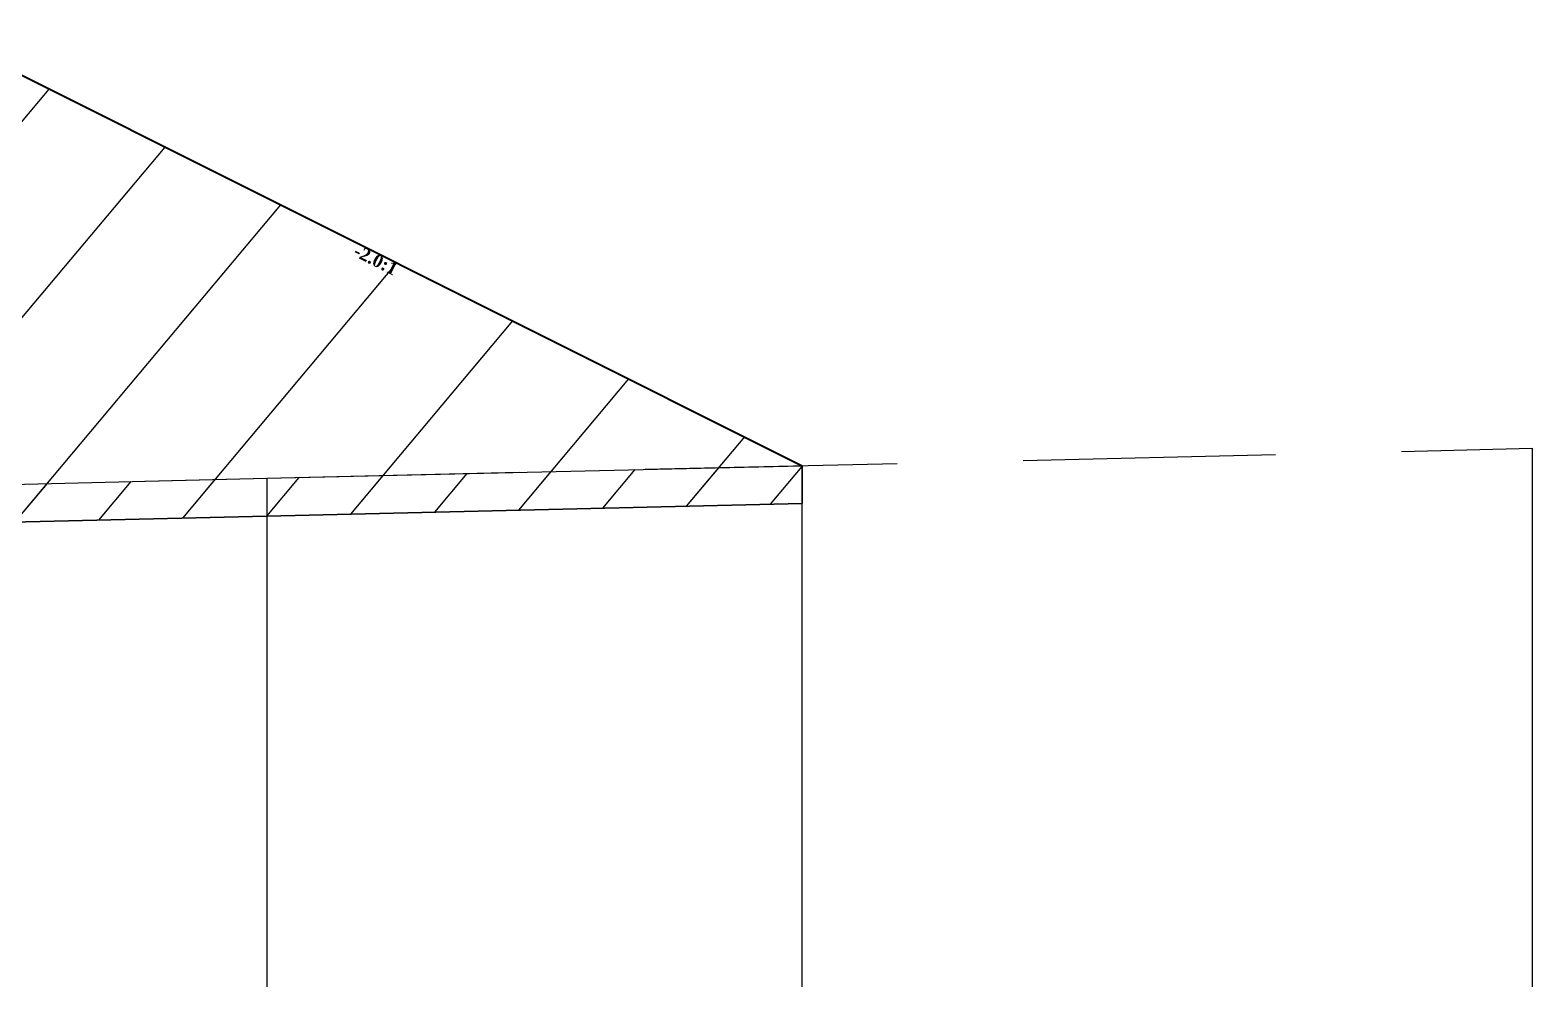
# Model space of a CAD drawing. Header units: millimetres. Extents: x 2762 to 3076, y 916 to 3305.
# Drawn here: x 2827.14 to 2839.05, y 1830.78 to 1838.37 of the extents above; entities that cross this region are included whole.
import ezdxf

# ---------------------------------------------------------------- set-up
doc = ezdxf.new("R2010")
doc.units = ezdxf.units.MM
doc.header["$LTSCALE"] = 2
doc.linetypes.add('CACHE', pattern=[9.525, 6.35, -3.175])
doc.linetypes.add('DASHED', pattern=[0.75, 0.5, -0.25])
doc.layers.add('C-ROAD-CORR', color=5, linetype='Continuous')
doc.layers.add('C-ROAD-SCTN', color=7, linetype='Continuous')
doc.styles.add('C3D_Etiquette', font='romans.shx')

msp = doc.modelspace()

# ---------------------------------------------------------------- hatches: boundary and pattern name
at = {"linetype": 'Continuous', "lineweight": -3}
h = msp.add_hatch(dxfattribs=at)
h.set_pattern_fill('_U', color=3, angle=50, style=0, pattern_type=0)
h.set_pattern_definition([(50, (2807.1537, 1834.1259), (-0.766044, 0.642788), [])])
h.paths.add_polyline_path([(2807.154, 1834.126), (2807.38, 1834.353), (2808.88, 1834.413), (2816.158, 1838.051), (2824.155, 1838.371), (2826.551, 1838.275), (2833.267, 1834.917), (2833.267, 1834.617), (2829.022, 1834.517), (2821.187, 1834.331), (2820.638, 1834.318), (2809.082, 1834.111)])
h.paths.add_polyline_path([(2805.562, 1834.138), (2805.562, 1834.438), (2805.58, 1834.365), (2805.88, 1834.353), (2806.099, 1834.134)])
h = msp.add_hatch(dxfattribs=at)
h.set_pattern_fill('_U', color=150, scale=0.5, angle=50, style=0, pattern_type=0)
h.set_pattern_definition([(50, (2807.1537, 1834.1259), (-0.383022, 0.321394), [])])
h.paths.add_polyline_path([(2807.154, 1834.126), (2807.38, 1834.353), (2808.88, 1834.413), (2809.082, 1834.411), (2820.638, 1834.618), (2821.187, 1834.631), (2829.022, 1834.817), (2833.267, 1834.917), (2833.267, 1834.617), (2829.022, 1834.517), (2821.187, 1834.331), (2820.638, 1834.318), (2809.082, 1834.111)])
h.paths.add_polyline_path([(2805.562, 1834.438), (2808.88, 1834.413), (2807.38, 1834.353), (2807.154, 1834.126), (2806.099, 1834.134), (2805.88, 1834.353), (2805.58, 1834.365)])
h.paths.add_polyline_path([(2805.562, 1834.138), (2805.562, 1834.438), (2805.58, 1834.365), (2805.88, 1834.353), (2806.099, 1834.134)])

# ---------------------------------------------------------------- linework, layer by layer
at = {"color": 253, "linetype": 'Continuous', "lineweight": -3}
for p, q in [((2826.551, 1838.275), (2833.267, 1834.917)), ((2829.022, 1834.817), (2833.267, 1834.917)), ((2833.267, 1834.917), (2833.267, 1834.617)), ((2833.267, 1834.917), (2833.267, 1834.617)), ((2821.187, 1834.631), (2829.022, 1834.817)), ((2833.267, 1834.617), (2829.022, 1834.517)), ((2833.267, 1834.617), (2829.022, 1834.517)), ((2829.022, 1834.517), (2821.187, 1834.331)), ((2829.022, 1834.517), (2821.187, 1834.331))]:
    msp.add_line(p, q, dxfattribs=at)
at = {"color": 105, "linetype": 'DASHED', "lineweight": -3, "ltscale": 2}
for p, q in [((2829.022, 1834.817), (2839.055, 1835.055)), ((2822.055, 1834.651), (2829.022, 1834.817))]:
    msp.add_line(p, q, dxfattribs=at)
at = {"color": 98, "linetype": 'CACHE', "lineweight": -3}
for p, q in [((2839.055, 1835.055), (2839.055, 1830.784)), ((2829.022, 1834.817), (2829.022, 1830.784))]:
    msp.add_line(p, q, dxfattribs=at)
at = {"color": 8, "linetype": 'CACHE', "lineweight": -3}
msp.add_line((2833.267, 1830.784), (2833.267, 1834.917), dxfattribs=at)
at = {"color": 6, "linetype": 'Continuous', "lineweight": -3}
for p, q in [((2829.022, 1834.517), (2833.267, 1834.617)), ((2822.055, 1834.351), (2829.022, 1834.517))]:
    msp.add_line(p, q, dxfattribs=at)
at = {"layer": 'C-ROAD-CORR', "color": 1, "linetype": 'Continuous', "lineweight": 40}
msp.add_line((2826.551, 1838.275), (2833.267, 1834.917), dxfattribs=at)
at = {"layer": 'C-ROAD-SCTN', "color": 154, "linetype": 'Continuous', "lineweight": -3}
msp.add_line((2826.551, 1838.275), (2833.267, 1834.917), dxfattribs=at)
at = {"layer": 'C-ROAD-SCTN', "color": 1, "linetype": 'Continuous', "lineweight": -3}
msp.add_line((2826.551, 1838.275), (2833.267, 1834.917), dxfattribs=at)

# ---------------------------------------------------------------- texts
at = {"color": 7, "linetype": 'Continuous', "lineweight": -3, "insert": (2829.908, 1836.593), "char_height": 0.1, "width": 0.34598, "attachment_point": 2, "rotation": 333.4349, "style": 'C3D_Etiquette'}
msp.add_mtext('{\\fTimes New Roman|b1|i0|c0|p18;-2.0:1}', dxfattribs=at)

doc.saveas('drawing.dxf')
